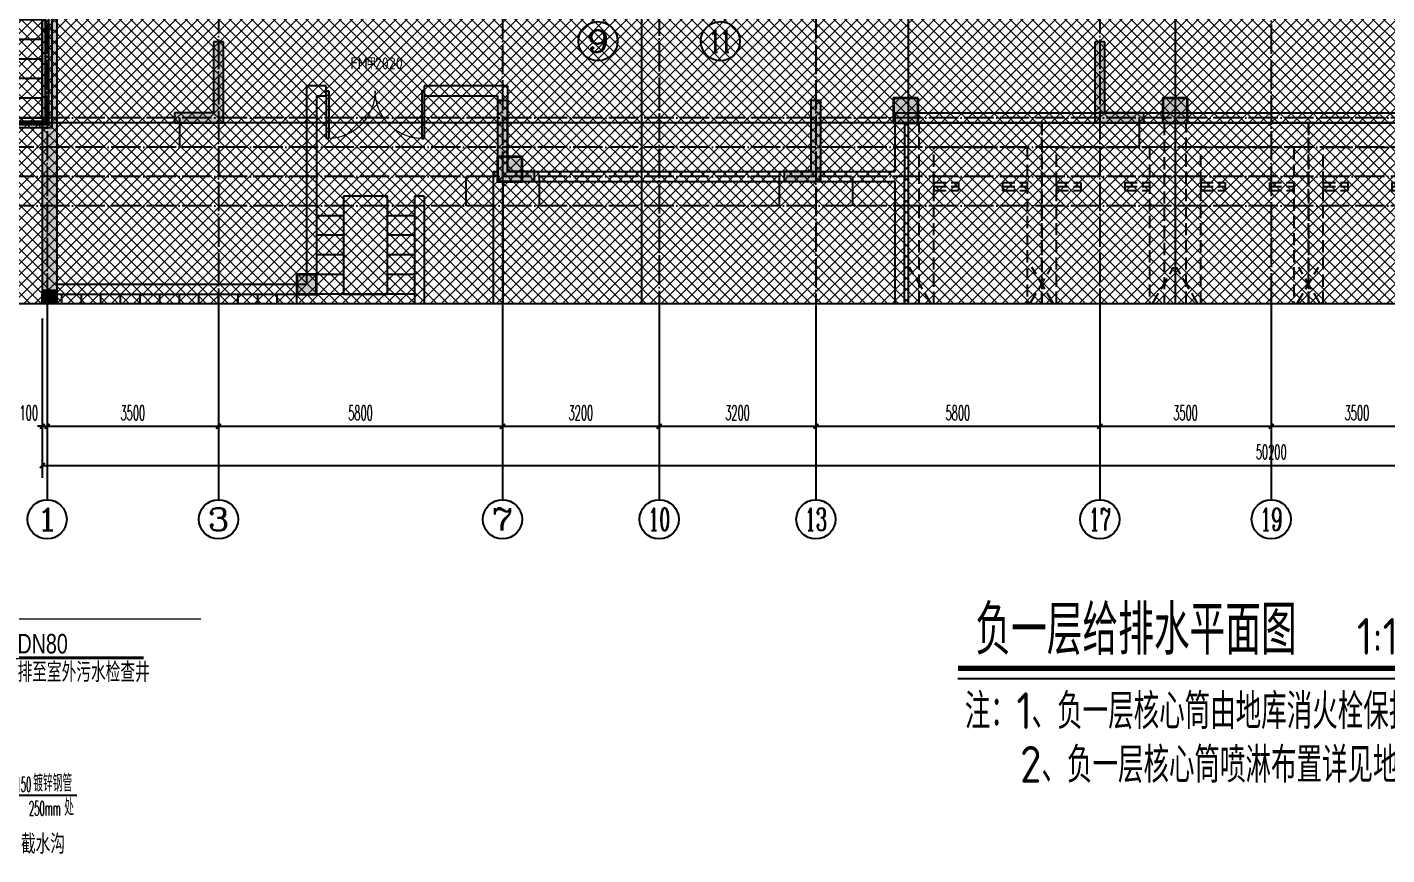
# Model space of a CAD drawing. Extents: x 27938 to 1507990, y 110129 to 923079.
# Drawn here: x 660503 to 688271, y 649111 to 666011 of the extents above; entities that cross this region are included whole.
import ezdxf
from ezdxf.enums import TextEntityAlignment as Align
from ezdxf.xclip import XClip

# ---------------------------------------------------------------- set-up
doc = ezdxf.new("R2010")
doc.units = 0
doc.header["$LTSCALE"] = 1000
doc.header["$MEASUREMENT"] = 0
doc.header["$XCLIPFRAME"] = 0
doc.linetypes.add('DASH', pattern=[0.35, 0.25, -0.1])
doc.linetypes.add('DOTE', pattern=[2.42, 2, -0.2, 0.02, -0.2])
for name, color, linetype in [('----建筑底图', 8, 'Continuous'), ('AXIS', 3, 'Continuous'), ('AXIS_TEXT', 7, 'Continuous'), ('COLUMN', 9, 'Continuous'), ('DIM_SYMB', 3, 'Continuous'), ('DIM_废水', 31, 'Continuous'), ('DOOR_FIRE_TEXT', 7, 'Continuous'), ('DOTE', 1, 'Continuous'), ('HS-A-停车位（标准）', 9, 'Continuous'), ('HS-A-填充图案', 9, 'Continuous'), ('HS-A-墙-砖', 2, 'Continuous'), ('HS-A-墙-砼', 41, 'Continuous'), ('HS-A-楼梯', 4, 'Continuous'), ('HS-A-门窗洞', 4, 'Continuous'), ('PUB_HATCH', 8, 'Continuous'), ('STAIR_楼电梯&坡道', 4, 'Continuous'), ('TWT_LEAD', 3, 'Continuous')]:
    doc.layers.add(name, color=color, linetype=linetype)
for name, color, linetype, lineweight in [('CR-水-PTE－PS污水用电设备', 7, 'Continuous', 25), ('CR-水-PTP－GG公共捕捉点', 1, 'Continuous', 18), ('CR-水-PTP－GG公共说明', 7, 'Continuous', 25), ('CR-水-PTP－PS压力废水标注', 165, 'Continuous', 25), ('CR-水-PTP－PS压力废水管', 163, 'P压力废水管', 20), ('CR-水-PTP－PS排水阀门', 163, 'Continuous', 30), ('CR-水-压力废水标注', 165, 'Continuous', 25), ('CR-水-排水穿墙套管', 60, 'Continuous', 30), ('填充', 251, 'Continuous', 5), ('砼柱', 2, 'Continuous', 35)]:
    doc.layers.add(name, color=color, linetype=linetype, lineweight=lineweight)
doc.styles.add('_TCH_AXIS', font='COMPLEX', dxfattribs={"bigfont": 'GBCBIG'})
doc.styles.add('_TCH_DIM', font='SIMPLEX.shx', dxfattribs={"width": 0.7, "bigfont": 'GBCBIG.shx'})
doc.styles.add('_TCH_DIM_T3', font='SIMPLEX.shx', dxfattribs={"width": 0.494118, "bigfont": 'GBCBIG.shx'})
doc.styles.add('_TWT_SERIAL', font='SIMPLEX', dxfattribs={"width": 0.8, "height": 3.5, "bigfont": 'HZTXT'})
doc.styles.add('COMPLEX', font='COMPLEX')
doc.styles.add('CR-Standard', font='xcsg.shx', dxfattribs={"width": 0.7, "bigfont": 'hztxt.shx'})
doc.styles.add('HZTXT', font='COMPLEX', dxfattribs={"width": 0.7, "bigfont": 'HZTXT'})
doc.styles.get("Standard").update_dxf_attribs({"font": 'gbenor.shx', "bigfont": 'gbcbig.shx'})
doc.linetypes.add('P压力废水管', pattern='A,3,-0.22,["YF",HZTXT,S=0.2,R=0,X=-0.1,Y=-0.1],-0.3', length=3.52)
doc.dimstyles.new('_TCH_ARCH&&100', dxfattribs={"dimtxt": 297.5, "dimasz": 100, "dimexe": 250, "dimexo": 300, "dimgap": 126.25, "dimtad": 1, "dimdec": 0, "dimzin": 0, "dimdsep": 46, "dimtxsty": '_TCH_DIM_T3', "dimblk": 'ARCHTICK', "dimcen": 0.09, "dimclrt": 4, "dimazin": 2, "dimtfac": 1, "dimtdec": 0, "dimtix": 1, "dimtmove": 2, "dimatfit": 3, "dimfxl": 100, "dimtolj": 1, "dimtzin": 0, "dimarcsym": 0})

# ---------------------------------------------------------------- blocks, each defined once
blk = doc.blocks.new('A$C25A378E3')
at = {"layer": 'HS-A-停车位（标准）', "color": 0, "linetype": 'DASH'}
for p, q in [((300, 4280), (800, 4280)), ((300, 4280), (300, 4120)), ((300, 4200), (800, 4200)), ((800, 4280), (800, 4120)), ((1700, 4280), (2200, 4280)), ((1700, 4280), (1700, 4120)), ((1700, 4200), (2200, 4200)), ((2200, 4280), (2200, 4120)), ((300, 4120), (800, 4120)), ((1700, 4120), (2200, 4120)), ((300, 1700), (-200, 2550)), ((2200, 1700), (2700, 2550))]:
    blk.add_line(p, q, dxfattribs=at)
for points in [[(0, 5500), (2500, 5500), (2500, 0), (0, 0)], [(300, 5000), (2200, 5000), (2200, 0), (300, 0)]]:
    blk.add_lwpolyline(points, close=True, dxfattribs=at)
blk = doc.blocks.new('refert5')
at = {"layer": 'HS-A-填充图案', "linetype": 'ByBlock'}
h = blk.add_hatch(dxfattribs=at)
h.set_pattern_fill('ANSI31', color=0, scale=100, angle=45)
h.set_pattern_definition([(90, (1407317.6, -734466.87), (-158.75, 1e-14), [])])
h.paths.add_polyline_path([(888943, -555222), (888943, -554922), (886943, -554922), (886943, -555222)])
at = {"color": 0, "linetype": 'ByBlock'}
for points in [[(886743, -554722), (886743, -567622), (889143, -567622), (889143, -554722)], [(886743, -554722), (886943, -554722)], [(886943, -554722), (886943, -567422), (888943, -567422), (888943, -554722)], [(888943, -554722), (889143, -554722)]]:
    blk.add_lwpolyline(points, dxfattribs=at)
at = {"layer": 'HS-A-楼梯', "color": 0}
for p, q in [((887493, -562222), (887493, -555422)), ((888393, -562222), (888393, -555422)), ((886943, -567422), (886943, -564222)), ((887493, -567422), (887493, -564222)), ((888393, -567422), (888393, -564222)), ((888943, -567422), (888943, -564222))]:
    blk.add_line(p, q, dxfattribs=at)
for points in [[(888943, -552722), (886943, -552722)], [(886943, -552722), (886943, -554722)], [(888943, -552722), (888943, -554722)], [(888943, -554722), (886943, -554722)], [(888943, -554922), (886943, -554922)], [(888943, -555222), (886943, -555222)], [(888943, -555422), (886943, -555422)], [(887493, -555822), (886943, -555822)], [(888943, -555822), (888393, -555822)], [(887493, -556222), (886943, -556222)], [(888943, -556222), (888393, -556222)], [(887493, -556622), (886943, -556622)], [(888943, -556622), (888393, -556622)], [(887493, -557022), (886943, -557022)], [(888943, -557022), (888393, -557022)], [(887493, -557422), (886943, -557422)], [(888943, -557422), (888393, -557422)], [(887493, -557822), (886943, -557822)], [(888943, -557822), (888393, -557822)], [(887493, -558222), (886943, -558222)], [(888943, -558222), (888393, -558222)], [(887493, -558622), (886943, -558622)], [(888943, -558622), (888393, -558622)], [(887493, -559022), (886943, -559022)], [(888943, -559022), (888393, -559022)], [(887493, -559422), (886943, -559422)], [(888943, -559422), (888393, -559422)], [(887493, -559822), (886943, -559822)], [(888943, -559822), (888393, -559822)], [(887493, -560222), (886943, -560222)], [(888943, -560222), (888393, -560222)], [(887493, -560622), (886943, -560622)], [(888943, -560622), (888393, -560622)], [(887493, -561022), (886943, -561022)], [(888943, -561022), (888393, -561022)], [(887493, -561422), (886943, -561422)], [(888943, -561422), (888393, -561422)], [(887493, -561822), (886943, -561822)], [(888943, -561822), (888393, -561822)], [(887493, -562222), (888393, -562222)], [(888393, -562222), (887493, -562222)], [(888943, -564222), (886943, -564222)], [(887493, -564622), (886943, -564622)], [(888943, -564622), (888393, -564622)], [(887493, -565022), (886943, -565022)], [(888943, -565022), (888393, -565022)], [(887493, -565422), (886943, -565422)], [(888943, -565422), (888393, -565422)], [(887493, -565822), (886943, -565822)], [(888943, -565822), (888393, -565822)], [(887493, -566222), (886943, -566222)], [(888943, -566222), (888393, -566222)], [(887493, -566622), (886943, -566622)], [(888943, -566622), (888393, -566622)], [(887493, -567022), (886943, -567022)], [(888943, -567022), (888393, -567022)], [(887493, -567422), (886943, -567422)], [(887493, -567422), (886943, -567422)], [(888943, -567422), (888393, -567422)], [(888943, -567422), (888393, -567422)]]:
    blk.add_lwpolyline(points, dxfattribs=at)
at = {"layer": 'STAIR_楼电梯&坡道', "color": 0, "linetype": 'DASH'}
for p, q in [((886943, -561822), (886943, -554722)), ((888943, -561822), (888943, -554722))]:
    blk.add_line(p, q, dxfattribs=at)
at = {"layer": 'STAIR_楼电梯&坡道', "color": 0, "linetype": 'ByBlock'}
for points in [[(886809, -554722), (886809, -567556), (889077, -567556), (889077, -554722)], [(886877, -554722), (886877, -567488), (889009, -567488), (889009, -554722)]]:
    blk.add_lwpolyline(points, dxfattribs=at)
blk = doc.blocks.new('GFDGFSDFGD')
at = {"layer": 'PUB_HATCH'}
for points in [[(420517, 367424), (420517, 365524), (420717, 365524), (420717, 367424)], [(423217, 365524), (424217, 365524), (424217, 367174), (424017, 367174), (424017, 365724), (423217, 365724)], [(443017, 365524), (443017, 365724), (442217, 365724), (442217, 367174), (442017, 367174), (442017, 365524)], [(430567, 364324), (430567, 364524), (430017, 364524), (430017, 365974), (429817, 365974), (429817, 364324)], [(435667, 364324), (436417, 364324), (436417, 365974), (436217, 365974), (436217, 364524), (435667, 364524)]]:
    blk.add_hatch(color=0, dxfattribs=at).paths.add_polyline_path(points)
at = {"layer": 'COLUMN', "color": 0}
for p, q in [((420517, 367424), (420517, 365524)), ((420717, 367424), (420517, 367424)), ((420717, 365524), (420717, 367424)), ((424217, 367174), (424017, 367174)), ((424017, 367174), (424017, 365724)), ((424217, 365524), (424217, 367174)), ((442217, 367174), (442017, 367174)), ((442017, 367174), (442017, 365524)), ((442217, 365724), (442217, 367174)), ((424017, 365724), (423217, 365724)), ((423217, 365724), (423217, 365524)), ((430017, 365974), (429817, 365974)), ((429817, 365974), (429817, 364324)), ((430017, 364524), (430017, 365974)), ((436417, 365974), (436217, 365974)), ((436217, 365974), (436217, 364524)), ((436417, 364324), (436417, 365974)), ((443017, 365724), (442217, 365724)), ((443017, 365524), (443017, 365724)), ((420517, 365524), (420717, 365524)), ((423217, 365524), (424217, 365524)), ((442017, 365524), (443017, 365524)), ((429817, 364324), (430567, 364324)), ((430567, 364524), (430017, 364524)), ((430567, 364324), (430567, 364524)), ((436217, 364524), (435667, 364524)), ((435667, 364524), (435667, 364324)), ((435667, 364324), (436417, 364324))]:
    blk.add_line(p, q, dxfattribs=at)
blk = doc.blocks.new('$DorLib2D$00000002')
at = {"color": 0}
for p, q in [((-0.5, 0), (-0.5, 0.4875)), ((-0.475, 0.4875), (-0.5, 0.4875)), ((-0.475, 0), (-0.475, 0.4875)), ((0.475, 0), (0.475, 0.4875)), ((0.475, 0.4875), (0.5, 0.4875)), ((0.5, 0), (0.5, 0.4875)), ((-0.5, 0), (-0.475, 0)), ((0.5, 0), (0.475, 0))]:
    blk.add_line(p, q, dxfattribs=at)
at = {"color": 0, "lineweight": 13}
for centre, start, end in [((-0.4875, 0), 0, 88.53072), ((0.4875, 0), 91.46928, 180)]:
    blk.add_arc(centre, 0.4875, start, end, dxfattribs=at)
blk = doc.blocks.new('A$C74D73064')
at = {"layer": 'PUB_HATCH'}
for points in [[(-69882.6, 63522.3), (-70182.6, 63822.3), (-70182.6, 51122.3), (-69882.6, 51122.3)], [(-52295, 55022.3), (-52795, 55022.3), (-52795, 54522.3), (-52295, 54522.3)], [(-46795, 55022.3), (-47295, 55022.3), (-47295, 54522.3), (-46795, 54522.3)], [(-60382.6, 53822.3), (-60882.6, 53822.3), (-60882.6, 53322.3), (-60382.6, 53322.3)], [(-64582.6, 51422.3), (-64982.6, 51422.3), (-64982.6, 51022.3), (-64582.6, 51022.3)], [(-69882.6, 51122.3), (-70182.6, 51122.3), (-70182.6, 48722.2), (-69882.6, 49022.2)]]:
    blk.add_hatch(color=0, dxfattribs=at).paths.add_polyline_path(points)
at = {"layer": '填充'}
h = blk.add_hatch(dxfattribs=at)
h.set_pattern_fill('ANSI37', color=0, scale=100, style=0)
h.set_pattern_definition([(45, (-58932.6, 57522.26), (-112.2532, 112.2532), []), (135, (-58932.6, 57522.26), (-112.2532, -112.2532), [])])
h.paths.add_polyline_path([(-28582.2, 63622.3), (-28582.2, 65922.3), (-31082.2, 65922.3), (-31082.2, 67422.3), (-34082.2, 67422.3), (-34082.6, 61422.5), (-34382.6, 61422.5), (-34382.6, 59622.3), (-33932.6, 59622.3), (-33932.6, 57522.3), (-31232.6, 57522.3), (-31232.6, 58222.3), (-26482.6, 58222.3), (-26482.6, 61422.5), (-31082.5, 61422.5), (-31082.2, 63622.3)], flags=16)
h.paths.add_polyline_path([(-59182.6, 67422.3), (-59182.6, 66022.3), (-61682.6, 66022.3), (-61682.6, 63622.3), (-59082.6, 63622.3), (-59082.6, 61422.5), (-59382.6, 61422.5), (-59382.6, 59622.3), (-58932.6, 59622.3), (-58932.6, 57522.3), (-56232.6, 57522.3), (-56232.6, 58222.3), (-51482.6, 58222.3), (-51482.6, 61422.5), (-56082.6, 61422.5), (-56082.6, 67422.3)], flags=16)
h.paths.add_polyline_path([(-72082.6, 70322.3), (-18082.6, 70322.3), (-18082.6, 50822.3), (-72082.6, 50822.3)])
at = {"color": 0}
blk.add_lwpolyline([(-72082.6, 70322.3), (-18082.6, 70322.3), (-18082.6, 50822.3), (-72082.6, 50822.3)], close=True, dxfattribs=at)
at = {"layer": 'DOTE', "color": 0}
for p, q in [((-57945, 128076.6), (-57945, 3986.3)), ((-52495, 128076.6), (-52495, 3986.3)), ((-47045, 128076.6), (-47045, 3986.3)), ((186069.2, 54519.3), (-82096.5, 54519.3))]:
    blk.add_line(p, q, dxfattribs=at)
at = {"layer": 'HS-A-墙-砖', "color": 0}
for p, q in [((-64782.6, 55272.2), (-64782.6, 51222.3)), ((-64382.6, 55272.2), (-64782.6, 55272.2)), ((-64382.6, 55072.2), (-64382.6, 55272.2)), ((-60682.6, 55272.2), (-62382.6, 55272.2)), ((-62382.6, 55272.2), (-62382.6, 55072.2)), ((-60682.6, 55272.2), (-60682.6, 53522.2)), ((-64582.6, 55072.2), (-64582.6, 51022.3)), ((-64582.6, 55072.2), (-64382.6, 55072.2)), ((-62382.6, 55072.2), (-60882.6, 55072.2)), ((-60882.6, 55072.2), (-60882.6, 53522.2)), ((-52770, 54722.3), (-52770, 53522.2)), ((-52770, 54722.3), (-24882.6, 54722.3)), ((-52570, 54522.3), (-52570, 53422.2)), ((-52570, 54522.3), (-24782.6, 54522.3)), ((-60970, 53522.2), (-60970, 50422.2)), ((-60970, 53522.2), (-60882.6, 53522.2)), ((-60770, 53322.2), (-60782.6, 53322.2)), ((-60782.6, 53322.2), (-52770, 53322.2)), ((-60770, 50422.2), (-60770, 53322.2)), ((-60682.6, 53522.2), (-52770, 53522.2)), ((-52770, 53322.2), (-52770, 46419.3)), ((-52570, 46419.3), (-52570, 53422.2)), ((-62582.6, 53022.3), (-62582.6, 49022.2)), ((-62382.6, 53022.3), (-62582.6, 53022.3)), ((-62382.6, 53022.3), (-62382.6, 49022.2)), ((-69882.6, 51222.3), (-64782.6, 51222.3)), ((-69882.6, 51022.3), (-64582.6, 51022.3))]:
    blk.add_line(p, q, dxfattribs=at)
at = {"layer": 'HS-A-墙-砼', "color": 0}
for p, q in [((-70182.6, 63822.3), (-70182.6, 51122.3)), ((-69882.6, 63522.3), (-69882.6, 51122.3)), ((-70182.6, 51122.3), (-70182.6, 48722.2)), ((-69882.6, 51122.3), (-69882.6, 49022.2))]:
    blk.add_line(p, q, dxfattribs=at)
at = {"layer": 'HS-A-楼梯', "color": 0}
for p, q in [((-63132.6, 53022.3), (-64032.6, 53022.3)), ((-64032.6, 53022.3), (-64032.6, 51022.3)), ((-63132.6, 51022.3), (-63132.6, 53022.3)), ((-64032.6, 52622.3), (-64582.6, 52622.3)), ((-62582.6, 52622.3), (-63132.6, 52622.3)), ((-64032.6, 52222.3), (-64582.6, 52222.3)), ((-62582.6, 52222.3), (-63132.6, 52222.3)), ((-64032.6, 51822.3), (-64582.6, 51822.3)), ((-62582.6, 51822.3), (-63132.6, 51822.3)), ((-64032.6, 51422.3), (-64582.6, 51422.3)), ((-62582.6, 51422.3), (-63132.6, 51422.3)), ((-70182.6, 50472.2), (-70182.6, 51022.2)), ((-69782.6, 50472.3), (-69782.6, 51022.3)), ((-69382.6, 50472.3), (-69382.6, 51022.3)), ((-68982.6, 50472.3), (-68982.6, 51022.3)), ((-68582.6, 50472.3), (-68582.6, 51022.3)), ((-68182.6, 50472.3), (-68182.6, 51022.3)), ((-67782.6, 50472.3), (-67782.6, 51022.3)), ((-67382.6, 50472.3), (-67382.6, 51022.3)), ((-66982.6, 50472.3), (-66982.6, 51022.3)), ((-66582.6, 50472.3), (-66582.6, 51022.3)), ((-66182.6, 50472.3), (-66182.6, 51022.3)), ((-65782.6, 50472.3), (-65782.6, 51022.3)), ((-65382.6, 50472.3), (-65382.6, 51022.3)), ((-64982.6, 50472.3), (-64982.6, 51022.3)), ((-62582.6, 51022.3), (-64582.6, 51022.3)), ((-64032.6, 51022.3), (-63132.6, 51022.3))]:
    blk.add_line(p, q, dxfattribs=at)
at = {"layer": 'PUB_HATCH', "color": 0}
for points in [[(-52295, 55022.3), (-52795, 55022.3), (-52795, 54522.3), (-52295, 54522.3)], [(-46795, 55022.3), (-47295, 55022.3), (-47295, 54522.3), (-46795, 54522.3)], [(-60382.6, 53822.3), (-60882.6, 53822.3), (-60882.6, 53322.3), (-60382.6, 53322.3)], [(-64582.6, 51422.3), (-64982.6, 51422.3), (-64982.6, 51022.3), (-64582.6, 51022.3)]]:
    blk.add_lwpolyline(points, close=True, dxfattribs=at)
at = {"layer": '砼柱', "color": 0, "lineweight": 35}
for points in [[(-52295, 55022.3), (-52795, 55022.3), (-52795, 54522.3), (-52295, 54522.3)], [(-46795, 55022.3), (-47295, 55022.3), (-47295, 54522.3), (-46795, 54522.3)], [(-60382.6, 53822.3), (-60882.6, 53822.3), (-60882.6, 53322.3), (-60382.6, 53322.3)], [(-64582.6, 51422.3), (-64982.6, 51422.3), (-64982.6, 51022.3), (-64582.6, 51022.3)]]:
    blk.add_lwpolyline(points, close=True, dxfattribs=at)
at = {"color": 169}
for name, p in [('refert5', (-959125.6, 622044.5)), ('GFDGFSDFGD', (-490699.2, -311001.5))]:
    blk.add_blockref(name, p, dxfattribs=at)
at = {"layer": 'HS-A-停车位（标准）', "color": 169, "linetype": 'DASH', "rotation": 0.000644038787326284}
for p in [(-52269.9, 49019.3), (-49769.9, 49019.3), (-46819.9, 49019.3), (-44319.9, 49019.3)]:
    blk.add_blockref('A$C25A378E3', p, dxfattribs=at)
at = {"layer": 'HS-A-门窗洞', "color": 169, "xscale": 2000, "yscale": -2000, "zscale": 200, "rotation": 2.128102663405666e-08}
blk.add_blockref('$DorLib2D$00000002', (-63382.6, 55172.2), dxfattribs=at)
at = {"layer": 'DOOR_FIRE_TEXT', "color": 0}
for s, height, p in [('FM', 245, (-63889.8, 55612.2)), ('甲', 236.3, (-63563.2, 55612.2)), ('2020', 245, (-63391.1, 55612.2))]:
    blk.add_text(s, height=height, rotation=0, dxfattribs=at).set_placement(p)
blk = doc.blocks.new('HFHFTHFD')
at = {"layer": 'DOTE', "color": 0, "linetype": 'DOTE', "ltscale": 0.3}
for p, q in [((420617, 612949), (420617, 593449)), ((445617, 612949), (445617, 593449)), ((429917, 604549), (429917, 593449)), ((436316, 604549), (436317, 593449)), ((424117, 601749), (424117, 593449)), ((442117, 601749), (442117, 593449)), ((433117, 600249), (433117, 593449)), ((472617, 597249), (418617, 597249)), ((423317, 597249), (423317, 596649)), ((442917, 597249), (442917, 596649)), ((472617, 596649), (418617, 596649)), ((472617, 596049), (418617, 596049)), ((429167, 596049), (429167, 595449)), ((430667, 596049), (430667, 595449)), ((435567, 596049), (435567, 595449)), ((437067, 596049), (437067, 595449)), ((472617, 595449), (418617, 595449))]:
    blk.add_line(p, q, dxfattribs=at)
blk = doc.blocks.new('$VALVE$00000315')
for p, q in [((-125, -75), (-125, 75)), ((-125, 75), (125, -75)), ((-75, 125), (75, 125)), ((125, -75), (125, 75))]:
    blk.add_line(p, q)
for p in [(-125, 0), (125, 0)]:
    blk.add_point(p)
blk.add_solid([(0, 125), (0, 150), (75, 125)])
blk = doc.blocks.new('A$C1D85025E')
for p, q in [((-150, 80), (-150, -80)), ((-150, 80), (150, -80)), ((150, 80), (-150, -80)), ((0, 80), (0, -80)), ((150, 80), (150, -80))]:
    blk.add_line(p, q)
blk = doc.blocks.new('A$C7DE4753E')
for p, q in [((100, 100), (-100, 100)), ((100, -100), (-100, -100))]:
    blk.add_line(p, q)
blk.add_circle((0, 0), 70)
blk = doc.blocks.new('A$C7ECC18EF')
h = blk.add_hatch(color=256)
h.paths.add_polyline_path([(0, 200, 0.414214), (-50, 150), (0, 150)])
h.paths.add_polyline_path([(0, 150), (-50, 150, 0.414214), (0, 100)])
h.paths.add_polyline_path([(50, 150, 0.414214), (0, 200), (0, 100, 0.414214)])
at = {"ltscale": 0.35}
blk.add_line((-77, 348), (77, 502), dxfattribs=at)
for p, q in [((0, 300), (0, 0)), ((-99, 200), (-99, 100)), ((0, 150), (-99, 150))]:
    blk.add_line(p, q)
blk.add_lwpolyline([(77, 502, 0, 41.7, 0), (-26, 430, 41.7, 41.7, 0)], format="xyseb", dxfattribs=at)
blk.add_circle((0, 425), 125, dxfattribs=at)
blk.add_circle((0, 150), 50)
blk = doc.blocks.new('*U173')
for p, q in [((-25, 0), (25, 0)), ((0, -2.5), (0, 2.5))]:
    blk.add_line(p, q)
at = {"const_width": 10}
for points in [[(-55, 0), (-25, 0)], [(-25, 50), (-25, -50)], [(25, 50), (25, -50)], [(55, 0), (25, 0)]]:
    blk.add_lwpolyline(points, dxfattribs=at)
blk = doc.blocks.new('$VALVE$00000486')
for p, q in [((90, 55), (-90, 16)), ((-90, -48), (-90, 48)), ((90, 72), (90, -72)), ((90, 72), (90, -72)), ((90, -72), (90, 72)), ((90, -55), (-90, -16))]:
    blk.add_line(p, q)
for p in [(-90, 0), (90, 0)]:
    blk.add_point(p)
blk = doc.blocks.new('P水泵')
h = blk.add_hatch()
h.set_pattern_fill('ANSI31', color=8, scale=99.65035, style=0)
h.set_pattern_definition([(45, (-87438.395, 132326.591), (-8.8079297, 8.8079297), [])])
h.paths.add_polyline_path([(237, 0), (-97, 216), (-97, -216)])
for p, q in [((237, 0, 0), (-97, 216, 0)), ((-97, 216, 0), (-97, -216, 0)), ((237, 0, 0), (-97, -216, 0)), ((0, 0, 0), (0, 0, 0))]:
    blk.add_line(p, q)
blk.add_circle((0, 0, 0), 237)
blk = doc.blocks.new('A$C6DCB2F17')
at = {"layer": 'CR-水-PTP－GG公共捕捉点', "color": 1, "lineweight": 15}
for p, q in [((2700, -1300), (4700, -1300)), ((2700, -1450), (4700, -1450)), ((2700, -2300), (4700, -2300))]:
    blk.add_line(p, q, dxfattribs=at)
at = {"layer": 'CR-水-PTP－GG公共捕捉点', "color": 1, "lineweight": 9}
for p, q in [((3325, -1530), (4075, -1530)), ((3475, -1606), (3925, -1606)), ((3625, -1667), (3775, -1667))]:
    blk.add_line(p, q, dxfattribs=at)
at = {"layer": 'CR-水-PTP－GG公共捕捉点', "color": 1, "lineweight": 18}
for points in [[(0, 0), (894, 0), (932, 105), (969, -105), (1007, 0), (1900, 0)], [(0, 0), (0, -1400), (1900, -1400), (1900, 0)], [(200, 0), (200, -1200), (1700, -1200), (1700, 0)]]:
    blk.add_lwpolyline(points, dxfattribs=at)
at = {"layer": 'CR-水-PTP－GG公共捕捉点', "color": 1}
for points in [[(4900, 0), (2500, 0), (2500, -2800), (4900, -2800), (4900, 0)], [(4700, -100), (2700, -100), (2700, -2600), (4700, -2600), (4700, -100)]]:
    blk.add_lwpolyline(points, dxfattribs=at)
blk = doc.blocks.new('A$C1778576E')
at = {"layer": 'CR-水-PTP－GG公共捕捉点', "color": 245}
for p, q in [((-2893, 1060), (3079, 1060)), ((-2893, -2427), (3079, -2427))]:
    blk.add_line(p, q, dxfattribs=at)
at = {"layer": 'CR-水-PTP－GG公共说明'}
for p, q in [((-2405, 1210), (-3088, 1210)), ((-2555, 1060), (-2705, 1210)), ((-2555, 1060), (-2405, 1210)), ((-2405, -2277), (-3088, -2277)), ((-2555, -2427), (-2705, -2277)), ((-2555, -2427), (-2405, -2277))]:
    blk.add_line(p, q, dxfattribs=at)
at = {"layer": 'CR-水-PTP－PS压力废水标注'}
for p, q in [((124, 810), (-558, 810)), ((-26, 660), (-176, 810)), ((-26, 660), (124, 810)), ((170, 660), (-217, 660)), ((-670, -1285), (-1352, -1285)), ((-820, -1435), (-970, -1285)), ((-820, -1435), (-670, -1285)), ((-611, -1435), (-1227, -1435)), ((631, -2702, 0), (1889, -2702, 0)), ((-998, -3006), (-890, -2898)), ((-2394, -2921), (-2762, -2921)), ((-1944, -3027), (-2416, -3027)), ((-944, -2952), (-944, -3360)), ((306, -3077), (787, -3077)), ((306, -3152), (787, -3152)), ((737, -3258), (2361, -3258)), ((-944, -3360), (-1985, -3360)), ((306, -3577), (787, -3577)), ((-694, -3727), (-1166, -3727)), ((737, -3683), (1846, -3683)), ((-1144, -3833), (-1689, -3833))]:
    blk.add_line(p, q, dxfattribs=at)
blk.add_lwpolyline([(1897, 788, 0, 0, 0), (2125, 788, 40, 0, 0), (2275, 788, 0, 0, 0)], format="xyseb", dxfattribs=at)
blk.add_lwpolyline([(631, -3077), (631, -2702)], dxfattribs=at)
at = {"layer": 'CR-水-PTP－PS压力废水标注', "elevation": 0}
for points in [[(-2394, -2921), (-2288, -3027), (-2182, -2921)], [(-1144, -3833), (-1038, -3727), (-932, -3833)]]:
    blk.add_lwpolyline(points, close=True, dxfattribs=at)
at = {"layer": 'CR-水-PTP－PS压力废水标注'}
for points in [[(737, -2971), (631, -3077), (525, -2971)], [(737, -3258), (631, -3152), (525, -3258)], [(737, -3683), (631, -3577), (525, -3683)]]:
    blk.add_lwpolyline(points, close=True, dxfattribs=at)
at = {"layer": 'CR-水-PTP－PS压力废水管', "const_width": 30}
for points in [[(106, 660), (2493, 660)], [(106, -1257), (106, 660)], [(-519, -1366), (-519, -1157)], [(-519, -1157), (106, -1157)], [(-519, -1791), (-669, -1791)], [(-519, -1852), (-519, -1696)], [(106, -1852), (106, -1693)], [(106, -1791), (256, -1791)], [(-519, -2352), (-519, -1952)], [(106, -2402), (106, -1952)], [(-519, -3457), (-519, -2352)], [(106, -3457), (106, -2402)], [(-1194, -2952), (-694, -2952)]]:
    blk.add_lwpolyline(points, dxfattribs=at)
at = {"layer": 'DIM_SYMB', "const_width": 35}
blk.add_lwpolyline([(3823, -3767), (6287, -3767)], dxfattribs=at)
at = {"layer": 'DIM_废水'}
blk.add_line((106, 197), (-706, 197), dxfattribs=at)
at = {"layer": 'TWT_LEAD'}
for p, q in [((-944, -2952), (-2055, -3692)), ((-944, -2952), (-2055, -3692)), ((-2055, -3692), (-2974, -3692))]:
    blk.add_line(p, q, dxfattribs=at)
at = {"layer": 'CR-水-PTE－PS污水用电设备', "yscale": 0.3691257472399435, "zscale": 0.3691257472399435}
for p, xscale, rotation in [((-519, -3639, 0), -0.3691257472399435, 270), ((106, -3639, 0), 0.3691257472399435, 90)]:
    blk.add_blockref('P水泵', p, dxfattribs=dict(at, xscale=xscale, rotation=rotation))
at = {"layer": 'CR-水-PTP－GG公共捕捉点', "color": 1, "lineweight": 9, "xscale": 0.5, "yscale": 0.5, "zscale": 0.5}
blk.add_blockref('A$C6DCB2F17', (-2044, -2427), dxfattribs=at)
at = {"layer": 'CR-水-PTP－PS排水阀门'}
for name, p, xscale, yscale, zscale, rotation in [('A$C1D85025E', (-519, -1441), 0.5, 0.5, 0.5, 90), ('$VALVE$00000486', (106, -1305), 0.5250005610287197, 0.7499993517994881, 0.5249999999999995, 89.999996340974), ('A$C1D85025E', (106, -1441), 0.5, 0.5, 0.5, 90), ('$VALVE$00000315', (-519, -1619), 0.6000006794929565, 0.5999995283782482, 0.5999999999999993, 89.99999181801182), ('$VALVE$00000315', (106, -1616), 0.6000006794929565, 0.5999995283782482, 0.5999999999999993, 89.99999181801182), ('A$C7DE4753E', (-519, -1902), -0.5, 0.5, 0.5, 180), ('A$C7DE4753E', (106, -1902), -0.5, 0.5, 0.5, 180), ('$VALVE$00000486', (-519, -3505), 0.5250005610287197, 0.7499993517994881, 0.5249999999999995, 89.999996340974), ('$VALVE$00000486', (106, -3505), 0.5250005610287197, 0.7499993517994881, 0.5249999999999995, 89.999996340974)]:
    blk.add_blockref(name, p, dxfattribs=dict(at, xscale=xscale, yscale=yscale, zscale=zscale, rotation=rotation))
at = {"layer": 'CR-水-PTP－PS排水阀门', "yscale": 0.5, "zscale": 0.5}
for p, xscale in [((-669, -1791), -0.5), ((256, -1791), 0.5)]:
    blk.add_blockref('A$C7ECC18EF', p, dxfattribs=dict(at, xscale=xscale))
at = {"layer": 'CR-水-排水穿墙套管', "xscale": 1.5, "yscale": 1.5, "zscale": 1.5, "rotation": 270}
blk.add_blockref('*U173', (1094, 660), dxfattribs=at)
at = {"layer": 'CR-水-PTP－GG公共说明', "style": 'CR-Standard', "width": 0.75}
for s, p in [('1F', (-3088, 1495)), ('±0.00', (-3078, 1245)), ('-1F', (-3088, -1992)), ('H', (-3057, -2242))]:
    blk.add_text(s, height=200, dxfattribs=at).set_placement(p)
at = {"layer": 'CR-水-PTP－PS压力废水标注', "style": 'CR-Standard', "width": 0.75}
for s, rotation, p in [('-0.60', 0, (-558, 845)), ('DN80', 0, (1206, 706)), ('排至室外污水检查井', 0, (1206, 414)), ('DN80', 90, (0, -543)), ('DN65', 0, (-505, -1111)), ('H+1.50', 0, (-1352, -1250)), ('DN65', 90, (-791, -2241)), ('DN65', 90, (32, -2274)), ('H1-0.10报警', 0, (653, -2674)), ('电梯基坑', 0, (-1886, -2795)), ('H1', 0, (-2712, -2882)), ('并启第二台泵', 0, (653, -2942, 0)), ('2xDN150', 0, (-1942, -3332)), ('H1-0.20启第一台泵', 0, (653, -3478)), ('H1-1.20停泵', 0, (633, -3905)), ('H1-1.50', 360, (-1639, -4072))]:
    blk.add_text(s, height=200, rotation=rotation, dxfattribs=at).set_placement(p)
at = {"layer": 'CR-水-压力废水标注', "style": 'CR-Standard', "width": 0.75}
for s, height, p in [('50QW15-15-1.5型潜污泵两台', 200, (3787, -1892)), ('Q=15m /h,H=15m,N=1.5kW', 200, (3787, -2267)), ('3', 100, (4565, -2060)), ('互为备用，相继启动', 200, (3787, -2708)), ('潜污泵均采用固定自耦式安装。', 200, (3787, -3079))]:
    blk.add_text(s, height=height, rotation=0, dxfattribs=at).set_placement(p)
at = {"layer": 'DIM_SYMB', "color": 7}
blk.add_text('集水坑排水系统原理图', height=337.6, dxfattribs=at).set_placement((3823, -3671))
at = {"layer": 'DIM_废水', "color": 7, "style": '_TWT_SERIAL'}
for s, width, p in [('YFL-1', 0.64, (-671, 232)), ('、', 0.8, (-153, 232)), ('2', 0.64, (-13, 232))]:
    blk.add_text(s, height=175, dxfattribs=dict(at, width=width)).set_placement(p)
at = {"layer": 'TWT_LEAD', "color": 7, "style": '_TCH_DIM'}
for s, height, width, p in [('镀锌钢管', 168.8, 0.7, (-2421, -3657)), ('预埋', 168.8, 0.7, (-2939, -3657)), ('DN150', 148.8, 0.494118, (-2767, -3657)), ('起点管底贴电梯基坑底部', 168.79, 0.7, (-2939, -3902))]:
    blk.add_text(s, height=height, dxfattribs=dict(at, width=width)).set_placement(p)
blk = doc.blocks.new('_ArchTick')
at = {"color": 0, "linetype": 'ByBlock', "const_width": 0.4}
blk.add_lwpolyline([(-0.5, -0.5), (0.5, 0.5)], dxfattribs=at)
blk = doc.blocks.new('*D378')
at = {"layer": 'AXIS', "color": 0, "lineweight": -2}
for p, q in [((685911, 660061), (685911, 657611)), ((689411, 660061), (689411, 657611)), ((685911, 657861), (689411, 657861))]:
    blk.add_line(p, q, dxfattribs=at)
at = {"layer": 'Defpoints', "color": 0}
for p in [(685911, 660361), (689411, 660361), (689411, 657861)]:
    blk.add_point(p, dxfattribs=at)
at = {"layer": 'AXIS', "color": 0, "lineweight": -2, "xscale": 100, "yscale": 100, "zscale": 100, "rotation": 180}
blk.add_blockref('_ArchTick', (685911, 657861), dxfattribs=at)
at = {"layer": 'AXIS', "color": 0, "lineweight": -2, "xscale": 100, "yscale": 100, "zscale": 100}
blk.add_blockref('_ArchTick', (689411, 657861), dxfattribs=at)
at = {"layer": 'AXIS', "color": 4, "insert": (687661, 658136), "char_height": 297.5, "attachment_point": 5, "style": '_TCH_DIM_T3'}
blk.add_mtext('\\A1;3500', dxfattribs=at)
blk = doc.blocks.new('*D379')
at = {"layer": 'AXIS', "color": 0, "lineweight": -2}
for p, q in [((660811, 660061), (660811, 657611)), ((660911, 660061), (660911, 657611)), ((660811, 657861), (660711, 657861)), ((660811, 657861), (660911, 657861)), ((660911, 657861), (661011, 657861))]:
    blk.add_line(p, q, dxfattribs=at)
at = {"layer": 'Defpoints', "color": 0}
for p in [(660811, 660361), (660911, 660361), (660911, 657861)]:
    blk.add_point(p, dxfattribs=at)
at = {"layer": 'AXIS', "color": 0, "lineweight": -2, "xscale": 100, "yscale": 100, "zscale": 100}
blk.add_blockref('_ArchTick', (660811, 657861), dxfattribs=at)
at = {"layer": 'AXIS', "color": 0, "lineweight": -2, "xscale": 100, "yscale": 100, "zscale": 100, "rotation": 180}
blk.add_blockref('_ArchTick', (660911, 657861), dxfattribs=at)
at = {"layer": 'AXIS', "color": 4, "insert": (660536, 658136), "char_height": 297.5, "attachment_point": 5, "style": '_TCH_DIM_T3'}
blk.add_mtext('\\A1;100', dxfattribs=at)
blk = doc.blocks.new('*D380')
at = {"layer": 'AXIS', "color": 0, "lineweight": -2}
for p, q in [((660911, 660061), (660911, 657611)), ((664411, 660061), (664411, 657611)), ((660911, 657861), (664411, 657861))]:
    blk.add_line(p, q, dxfattribs=at)
at = {"layer": 'Defpoints', "color": 0}
for p in [(660911, 660361), (664411, 660361), (664411, 657861)]:
    blk.add_point(p, dxfattribs=at)
at = {"layer": 'AXIS', "color": 0, "lineweight": -2, "xscale": 100, "yscale": 100, "zscale": 100, "rotation": 180}
blk.add_blockref('_ArchTick', (660911, 657861), dxfattribs=at)
at = {"layer": 'AXIS', "color": 0, "lineweight": -2, "xscale": 100, "yscale": 100, "zscale": 100}
blk.add_blockref('_ArchTick', (664411, 657861), dxfattribs=at)
at = {"layer": 'AXIS', "color": 4, "insert": (662661, 658136), "char_height": 297.5, "attachment_point": 5, "style": '_TCH_DIM_T3'}
blk.add_mtext('\\A1;3500', dxfattribs=at)
blk = doc.blocks.new('*D381')
at = {"layer": 'AXIS', "color": 0, "lineweight": -2}
for p, q in [((664411, 660061), (664411, 657611)), ((670211, 660061), (670211, 657611)), ((664411, 657861), (670211, 657861))]:
    blk.add_line(p, q, dxfattribs=at)
at = {"layer": 'Defpoints', "color": 0}
for p in [(664411, 660361), (670211, 660361), (670211, 657861)]:
    blk.add_point(p, dxfattribs=at)
at = {"layer": 'AXIS', "color": 0, "lineweight": -2, "xscale": 100, "yscale": 100, "zscale": 100, "rotation": 180}
blk.add_blockref('_ArchTick', (664411, 657861), dxfattribs=at)
at = {"layer": 'AXIS', "color": 0, "lineweight": -2, "xscale": 100, "yscale": 100, "zscale": 100}
blk.add_blockref('_ArchTick', (670211, 657861), dxfattribs=at)
at = {"layer": 'AXIS', "color": 4, "insert": (667311, 658136), "char_height": 297.5, "attachment_point": 5, "style": '_TCH_DIM_T3'}
blk.add_mtext('\\A1;5800', dxfattribs=at)
blk = doc.blocks.new('*D382')
at = {"layer": 'AXIS', "color": 0, "lineweight": -2}
for p, q in [((670211, 660061), (670211, 657611)), ((673411, 660061), (673411, 657611)), ((670211, 657861), (673411, 657861))]:
    blk.add_line(p, q, dxfattribs=at)
at = {"layer": 'Defpoints', "color": 0}
for p in [(670211, 660361), (673411, 660361), (673411, 657861)]:
    blk.add_point(p, dxfattribs=at)
at = {"layer": 'AXIS', "color": 0, "lineweight": -2, "xscale": 100, "yscale": 100, "zscale": 100, "rotation": 180}
blk.add_blockref('_ArchTick', (670211, 657861), dxfattribs=at)
at = {"layer": 'AXIS', "color": 0, "lineweight": -2, "xscale": 100, "yscale": 100, "zscale": 100}
blk.add_blockref('_ArchTick', (673411, 657861), dxfattribs=at)
at = {"layer": 'AXIS', "color": 4, "insert": (671811, 658136), "char_height": 297.5, "attachment_point": 5, "style": '_TCH_DIM_T3'}
blk.add_mtext('\\A1;3200', dxfattribs=at)
blk = doc.blocks.new('*D383')
at = {"layer": 'AXIS', "color": 0, "lineweight": -2}
for p, q in [((673411, 660061), (673411, 657611)), ((676611, 660061), (676611, 657611)), ((673411, 657861), (676611, 657861))]:
    blk.add_line(p, q, dxfattribs=at)
at = {"layer": 'Defpoints', "color": 0}
for p in [(673411, 660361), (676611, 660361), (676611, 657861)]:
    blk.add_point(p, dxfattribs=at)
at = {"layer": 'AXIS', "color": 0, "lineweight": -2, "xscale": 100, "yscale": 100, "zscale": 100, "rotation": 180}
blk.add_blockref('_ArchTick', (673411, 657861), dxfattribs=at)
at = {"layer": 'AXIS', "color": 0, "lineweight": -2, "xscale": 100, "yscale": 100, "zscale": 100}
blk.add_blockref('_ArchTick', (676611, 657861), dxfattribs=at)
at = {"layer": 'AXIS', "color": 4, "insert": (675011, 658136), "char_height": 297.5, "attachment_point": 5, "style": '_TCH_DIM_T3'}
blk.add_mtext('\\A1;3200', dxfattribs=at)
blk = doc.blocks.new('*D384')
at = {"layer": 'AXIS', "color": 0, "lineweight": -2}
for p, q in [((676611, 660061), (676611, 657611)), ((682411, 660061), (682411, 657611)), ((676611, 657861), (682411, 657861))]:
    blk.add_line(p, q, dxfattribs=at)
at = {"layer": 'Defpoints', "color": 0}
for p in [(676611, 660361), (682411, 660361), (682411, 657861)]:
    blk.add_point(p, dxfattribs=at)
at = {"layer": 'AXIS', "color": 0, "lineweight": -2, "xscale": 100, "yscale": 100, "zscale": 100, "rotation": 180}
blk.add_blockref('_ArchTick', (676611, 657861), dxfattribs=at)
at = {"layer": 'AXIS', "color": 0, "lineweight": -2, "xscale": 100, "yscale": 100, "zscale": 100}
blk.add_blockref('_ArchTick', (682411, 657861), dxfattribs=at)
at = {"layer": 'AXIS', "color": 4, "insert": (679511, 658136), "char_height": 297.5, "attachment_point": 5, "style": '_TCH_DIM_T3'}
blk.add_mtext('\\A1;5800', dxfattribs=at)
blk = doc.blocks.new('*D385')
at = {"layer": 'AXIS', "color": 0, "lineweight": -2}
for p, q in [((682411, 660061), (682411, 657611)), ((685911, 660061), (685911, 657611)), ((682411, 657861), (685911, 657861))]:
    blk.add_line(p, q, dxfattribs=at)
at = {"layer": 'Defpoints', "color": 0}
for p in [(682411, 660361), (685911, 660361), (685911, 657861)]:
    blk.add_point(p, dxfattribs=at)
at = {"layer": 'AXIS', "color": 0, "lineweight": -2, "xscale": 100, "yscale": 100, "zscale": 100, "rotation": 180}
blk.add_blockref('_ArchTick', (682411, 657861), dxfattribs=at)
at = {"layer": 'AXIS', "color": 0, "lineweight": -2, "xscale": 100, "yscale": 100, "zscale": 100}
blk.add_blockref('_ArchTick', (685911, 657861), dxfattribs=at)
at = {"layer": 'AXIS', "color": 4, "insert": (684161, 658136), "char_height": 297.5, "attachment_point": 5, "style": '_TCH_DIM_T3'}
blk.add_mtext('\\A1;3500', dxfattribs=at)
blk = doc.blocks.new('*D386')
at = {"layer": 'AXIS', "color": 0, "lineweight": -2}
for p, q in [((660811, 660061), (660811, 656811)), ((711011, 660061), (711011, 656811)), ((660811, 657061), (711011, 657061))]:
    blk.add_line(p, q, dxfattribs=at)
at = {"layer": 'Defpoints', "color": 0}
for p in [(660811, 660361), (711011, 660361), (711011, 657061)]:
    blk.add_point(p, dxfattribs=at)
at = {"layer": 'AXIS', "color": 0, "lineweight": -2, "xscale": 100, "yscale": 100, "zscale": 100, "rotation": 180}
blk.add_blockref('_ArchTick', (660811, 657061), dxfattribs=at)
at = {"layer": 'AXIS', "color": 0, "lineweight": -2, "xscale": 100, "yscale": 100, "zscale": 100}
blk.add_blockref('_ArchTick', (711011, 657061), dxfattribs=at)
at = {"layer": 'AXIS', "color": 4, "insert": (685911, 657336), "char_height": 297.5, "attachment_point": 5, "style": '_TCH_DIM_T3'}
blk.add_mtext('\\A1;50200', dxfattribs=at)
blk = doc.blocks.new('_AXISO')
at = {"color": 0}
blk.add_circle((0, 0), 0.5, dxfattribs=at)
at = {"layer": 'AXIS_TEXT', "color": 0, "style": 'COMPLEX', "width": 1.041667}
blk.add_attdef('A', text='', height=0.56, dxfattribs=at).set_placement((-0.25, -0.28), (0.25, -0.28), align=Align.FIT)

msp = doc.modelspace()

# ---------------------------------------------------------------- linework, layer by layer
at = {"layer": 'AXIS', "color": 8}
for p, q in [((660910.5, 660361.5), (660910.5, 656361.5)), ((664410.5, 660361.5), (664410.5, 656361.5)), ((670210.5, 660361.4), (670210.5, 656361.4)), ((673410.5, 660361.4), (673410.5, 656361.4)), ((676610.5, 660361.6), (676610.5, 656361.6)), ((682410.5, 660361.4), (682410.5, 656361.4)), ((685910.5, 660361.4), (685910.5, 656361.4))]:
    msp.add_line(p, q, dxfattribs=at)
at = {"layer": 'DIM_SYMB', "const_width": 105}
msp.add_lwpolyline([(679511.5, 652919), (689308.9, 652919)], dxfattribs=at)
at = {"layer": 'DIM_SYMB'}
msp.add_lwpolyline([(679511.5, 652709), (689308.9, 652709)], dxfattribs=at)
at = {"layer": 'TWT_LEAD'}
msp.add_line((659034.6, 650329.8), (661518.4, 650329.8), dxfattribs=at)

# ---------------------------------------------------------------- block references
at = {"layer": '----建筑底图', "color": 8}
ref = msp.add_blockref('A$C74D73064', (730993.1, 609539.2), dxfattribs=at)
XClip(ref).set_block_clipping_path([(-72082.5976296387, 50822.2577331646), (-18082.6107620973, 70322.2577319878)])
at = {"layer": '----建筑底图', "color": 169}
msp.add_blockref('HFHFTHFD', (240294, 66912.7), dxfattribs=at)
at = {"color": 8}
msp.add_blockref('GFDGFSDFGD', (240294, 298537.8), dxfattribs=at)
at = {"ltscale": 0.5, "xscale": 2, "yscale": 2, "zscale": 2}
msp.add_blockref('A$C1778576E', (657894.2, 651810.3), dxfattribs=at)
at = {"layer": 'AXIS', "color": 8}
ref = msp.add_blockref('_AXISO', (672160.5, 665725.2), dxfattribs=dict(at, xscale=800, yscale=800, zscale=800))
ref.add_attrib('A', '9', dxfattribs={"layer": 'AXIS_TEXT', "color": 8, "ltscale": 0.5, "height": 452.5, "style": '_TCH_AXIS', "width": 1.5}).set_placement((671934.3, 665498.9), (672386.8, 665498.9), align=Align.FIT)
ref = msp.add_blockref('_AXISO', (674660.5, 665725.2), dxfattribs=dict(at, xscale=800, yscale=800, zscale=800))
ref.add_attrib('A', '11', dxfattribs={"layer": 'AXIS_TEXT', "color": 8, "ltscale": 0.5, "height": 452.55, "style": '_TCH_AXIS', "width": 0.875}).set_placement((674434.3, 665498.9), (674886.8, 665498.9), align=Align.FIT)
ref = msp.add_blockref('_AXISO', (660910.5, 655961.5), dxfattribs=dict(at, xscale=800, yscale=800, zscale=800))
ref.add_attrib('A', '1', dxfattribs={"layer": 'AXIS_TEXT', "color": 8, "ltscale": 0.5, "height": 452.5, "style": '_TCH_AXIS', "width": 2.333333}).set_placement((660684.3, 655735.2), (661136.8, 655735.2), align=Align.FIT)
ref = msp.add_blockref('_AXISO', (664410.5, 655961.5), dxfattribs=dict(at, xscale=800, yscale=800, zscale=800))
ref.add_attrib('A', '3', dxfattribs={"layer": 'AXIS_TEXT', "color": 8, "ltscale": 0.5, "height": 452.5, "style": '_TCH_AXIS', "width": 1.5}).set_placement((664184.3, 655735.2), (664636.8, 655735.2), align=Align.FIT)
ref = msp.add_blockref('_AXISO', (670210.5, 655961.4), dxfattribs=dict(at, xscale=800, yscale=800, zscale=800))
ref.add_attrib('A', '7', dxfattribs={"layer": 'AXIS_TEXT', "color": 8, "ltscale": 0.5, "height": 452.5, "style": '_TCH_AXIS', "width": 1.5}).set_placement((669984.2, 655735.2), (670436.8, 655735.2), align=Align.FIT)
ref = msp.add_blockref('_AXISO', (673410.5, 655961.4), dxfattribs=dict(at, xscale=800, yscale=800, zscale=800))
ref.add_attrib('A', '10', dxfattribs={"layer": 'AXIS_TEXT', "color": 8, "ltscale": 0.5, "height": 452.55, "style": '_TCH_AXIS', "width": 0.724138}).set_placement((673184.2, 655735.2), (673636.8, 655735.2), align=Align.FIT)
ref = msp.add_blockref('_AXISO', (676610.5, 655961.6), dxfattribs=dict(at, xscale=800, yscale=800, zscale=800))
ref.add_attrib('A', '13', dxfattribs={"layer": 'AXIS_TEXT', "color": 8, "ltscale": 0.5, "height": 452.55, "style": '_TCH_AXIS', "width": 0.724138}).set_placement((676384.3, 655735.3), (676836.8, 655735.3), align=Align.FIT)
ref = msp.add_blockref('_AXISO', (682410.5, 655961.4), dxfattribs=dict(at, xscale=800, yscale=800, zscale=800))
ref.add_attrib('A', '17', dxfattribs={"layer": 'AXIS_TEXT', "color": 8, "ltscale": 0.5, "height": 452.55, "style": '_TCH_AXIS', "width": 0.724138}).set_placement((682184.2, 655735.2), (682636.8, 655735.2), align=Align.FIT)
ref = msp.add_blockref('_AXISO', (685910.5, 655961.4), dxfattribs=dict(at, xscale=800, yscale=800, zscale=800))
ref.add_attrib('A', '19', dxfattribs={"layer": 'AXIS_TEXT', "color": 8, "ltscale": 0.5, "height": 452.55, "style": '_TCH_AXIS', "width": 0.724138}).set_placement((685684.2, 655735.2), (686136.8, 655735.2), align=Align.FIT)

# ---------------------------------------------------------------- texts
at = {"layer": 'CR-水-PTP－PS压力废水标注', "style": 'CR-Standard', "width": 0.75}
msp.add_text('截水沟', height=400, rotation=0.00003, dxfattribs=at).set_placement((660374.9, 649130.3))
at = {"layer": 'DIM_SYMB', "color": 7}
for s, height, p in [('负一层给排水平面图', 1012.77, (679868.3, 653196.1)), ('1:100', 750, (687658.4, 653196.1)), ('注：', 723.4, (679652.6, 651679.3)), ('1', 750, (680705.7, 651679.3)), ('、负一层核心筒由地库消火栓保护，详见地库。', 723.404, (681018.2, 651679.3)), ('2', 750, (680780.9, 650582.4)), ('、负一层核心筒喷淋布置详见地库。', 723.404, (681218.4, 650582.4))]:
    msp.add_text(s, height=height, dxfattribs=at).set_placement(p)
at = {"layer": 'TWT_LEAD', "color": 7, "style": '_TCH_DIM'}
for s, height, width, p in [('DN150', 297.5, 0.423529, (660030.9, 650399.8)), ('镀锌钢管', 350, 0.6, (660625.4, 650399.8)), ('250mm', 297.5, 0.423529, (660538.5, 649909.8)), ('处', 350, 0.6, (661258.5, 649909.8))]:
    msp.add_text(s, height=height, dxfattribs=dict(at, width=width)).set_placement(p)

# ---------------------------------------------------------------- dimensions: what is measured, and where the dimension line sits
at = {"layer": 'AXIS', "color": 8}
dim = msp.add_linear_dim(base=(660910.5, 657861.5), p1=(660810.5, 660361.5), p2=(660910.5, 660361.5), angle=0, dimstyle='_TCH_ARCH&&100', dxfattribs=at)
dim.commit()
dim.dimension.update_dxf_attribs({"geometry": '*D379', "text_midpoint": (660535.5, 658136.5), "dimtype": 129})
for p1, p2, distance, picture, middle in [((660810.5, 660361.5), (711010.5, 660361.5), -3300, '*D386', (685910.5, 657336.5)), ((660910.5, 660361.5), (664410.5, 660361.5), -2500, '*D380', (662660.5, 658136.5)), ((664410.5, 660361.5), (670210.5, 660361.5), -2500, '*D381', (667310.5, 658136.5)), ((670210.5, 660361.5), (673410.5, 660361.5), -2500, '*D382', (671810.5, 658136.5)), ((673410.5, 660361.5), (676610.5, 660361.5), -2500, '*D383', (675010.5, 658136.5)), ((676610.5, 660361.5), (682410.5, 660361.5), -2500, '*D384', (679510.5, 658136.5)), ((682410.5, 660361.5), (685910.5, 660361.5), -2500, '*D385', (684160.5, 658136.5)), ((685910.5, 660361.5), (689410.5, 660361.5), -2500, '*D378', (687660.5, 658136.5))]:
    dim = msp.add_aligned_dim(p1=p1, p2=p2, distance=distance, dimstyle='_TCH_ARCH&&100', dxfattribs=at)
    dim.commit()
    dim.dimension.update_dxf_attribs({"geometry": picture, "text_midpoint": middle})

doc.saveas('drawing.dxf')
